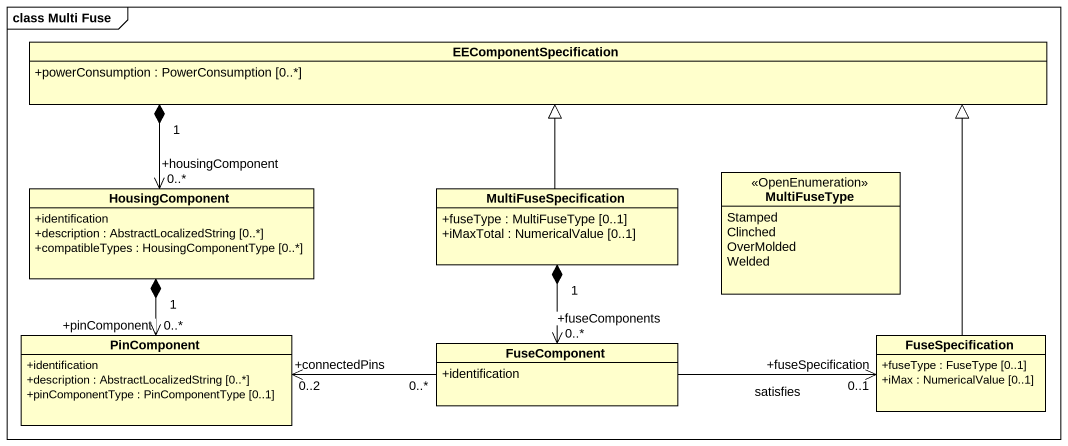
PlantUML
@startuml
mainframe class Multi Fuse
hide circle
hide empty members
skinparam classAttributeIconSize 0
class EEComponentSpecification {
  +powerConsumption : PowerConsumption [0..*]
}
class HousingComponent {
  +identification
  +description : AbstractLocalizedString [0..*]
  +compatibleTypes : HousingComponentType [0..*]
}
class MultiFuseSpecification {
  +fuseType : MultiFuseType [0..1]
  +iMaxTotal : NumericalValue [0..1]
}
enum MultiFuseType <<OpenEnumeration>> {
  Stamped
  Clinched
  OverMolded
  Welded
}
class PinComponent {
  +identification
  +description : AbstractLocalizedString [0..*]
  +pinComponentType : PinComponentType [0..1]
}
class FuseComponent {
  +identification
}
class FuseSpecification {
  +fuseType : FuseType [0..1]
  +iMax : NumericalValue [0..1]
}
EEComponentSpecification "1" *-left-> "+housingComponent\n0..*" HousingComponent
HousingComponent "1" *--> "+pinComponent\n0..*" PinComponent
MultiFuseSpecification -up-|> EEComponentSpecification
MultiFuseSpecification "1" *--> "0..*\n+fuseComponents" FuseComponent
FuseComponent "0..*" -left-> "0..2\n+connectedPins" PinComponent
FuseComponent -right-> "0..1\n+fuseSpecification" FuseSpecification : satisfies
FuseSpecification -up-|> EEComponentSpecification
@enduml
